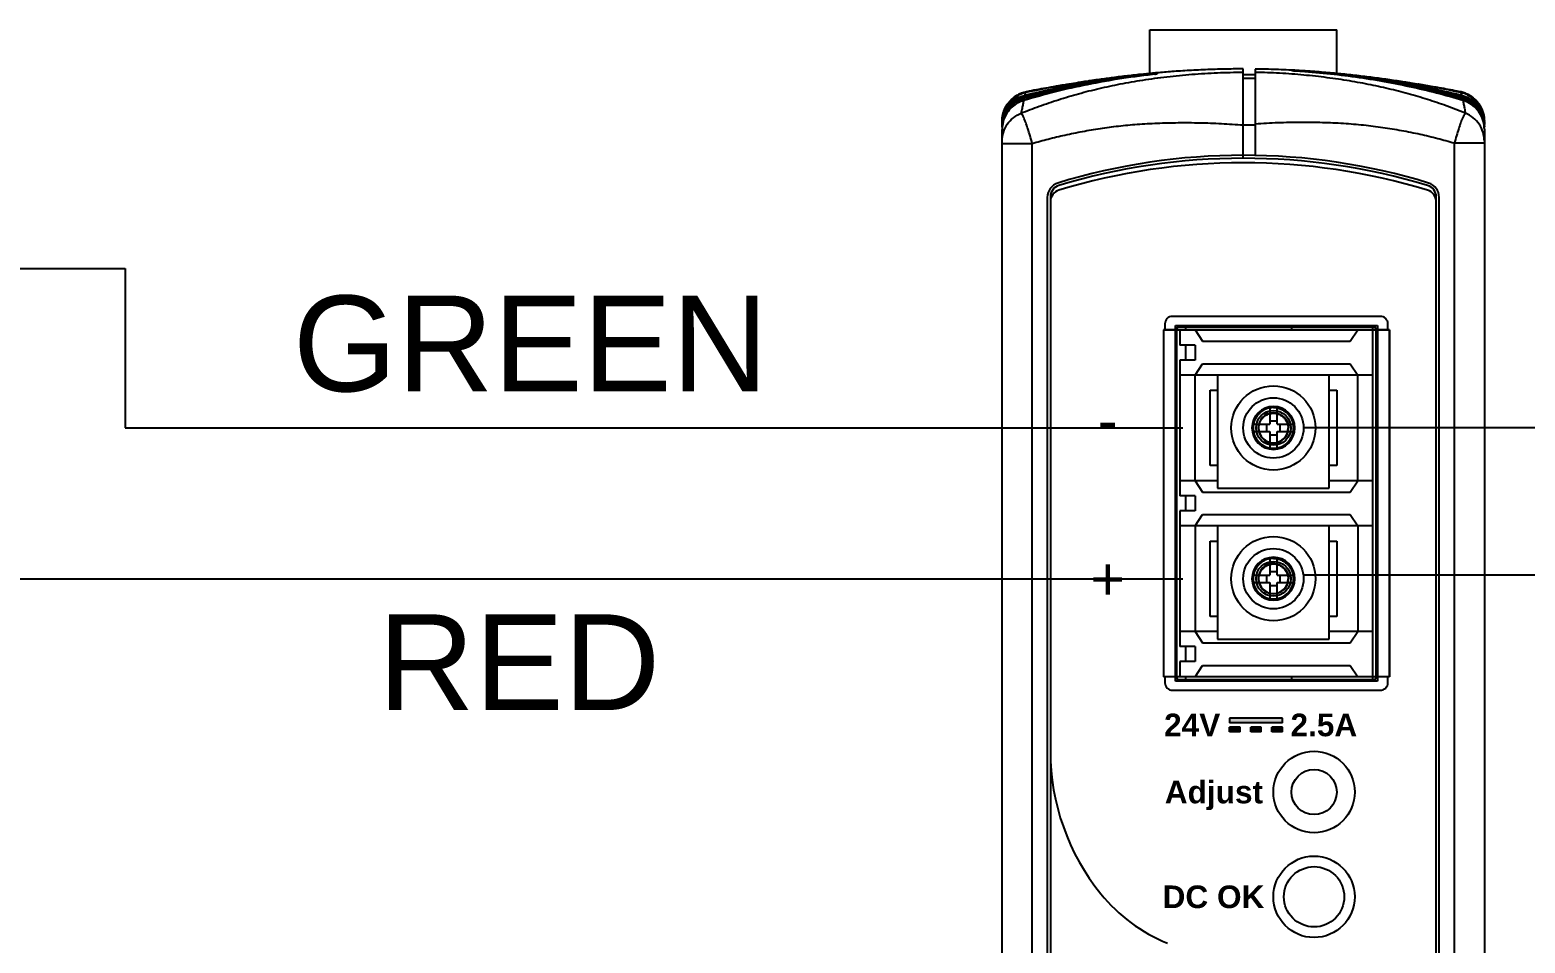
# Model space of a CAD drawing. Header units: inches. Extents: x -228 to 241, y -155 to 115.
# Drawn here: x -119.877 to -117.925, y -42.664 to -41.472 of the extents above; entities that cross this region are included whole.
import ezdxf

# ---------------------------------------------------------------- set-up
doc = ezdxf.new("R2010")
doc.units = ezdxf.units.IN
doc.header["$MEASUREMENT"] = 0
doc.layers.add('DC PANEL WIRE', color=140, linetype='Continuous')
doc.layers.add('TXT', color=4, linetype='Continuous')
doc.styles.add('ARIAL_BOLD', font='arialbd.ttf')
doc.styles.add('ARIAL_REG', font='arial.ttf')
doc.styles.get("Standard").update_dxf_attribs({"font": 'arial.ttf'})

msp = doc.modelspace()

# ---------------------------------------------------------------- hatches: boundary and pattern name
for points in [[(-118.241569, -42.37612), (-118.241569, -42.370215), (-118.310466, -42.370215), (-118.310466, -42.37612)], [(-118.296687, -42.387931), (-118.296687, -42.382026), (-118.310466, -42.382026), (-118.310466, -42.387931)], [(-118.282907, -42.382026), (-118.282907, -42.387931), (-118.269128, -42.387931), (-118.269128, -42.382026)], [(-118.241569, -42.387931), (-118.241569, -42.382026), (-118.255348, -42.382026), (-118.255348, -42.387931)]]:
    msp.add_hatch(color=256).paths.add_polyline_path(points)

# ---------------------------------------------------------------- linework, layer by layer
for p, q in [((-118.414704, -41.528564), (-118.414704, -41.471603)), ((-118.414704, -41.471603), (-118.17061, -41.471603)), ((-118.17061, -41.52857), (-118.17061, -41.471603)), ((-118.292657, -41.639216), (-118.292657, -41.52256)), ((-118.276909, -41.530434), (-118.292657, -41.530434)), ((-118.292657, -41.534743), (-118.276909, -41.534743)), ((-118.276909, -41.522661), (-118.276909, -41.635429)), ((-118.229353, -41.524245), (-118.229359, -41.524202)), ((-118.229347, -41.524325), (-118.229353, -41.524245)), ((-118.607618, -41.591252), (-118.607107, -41.591252)), ((-118.607618, -41.59197), (-118.607618, -41.595079)), ((-118.607618, -41.595079), (-118.607343, -41.595079)), ((-118.607618, -41.597167), (-118.607618, -41.598717)), ((-118.292657, -41.595751), (-118.276909, -41.595751)), ((-117.977696, -41.594969), (-117.977968, -41.594969)), ((-117.977696, -41.591237), (-117.977793, -41.591237)), ((-117.977696, -41.591943), (-117.977696, -41.594969)), ((-117.977696, -41.597031), (-117.977696, -41.598563)), ((-118.607618, -41.598717), (-118.607247, -41.598717)), ((-118.607618, -43.817991), (-118.607618, -41.601594)), ((-117.977696, -41.598563), (-117.978063, -41.598563)), ((-117.977696, -41.601409), (-117.977696, -43.818175)), ((-118.607618, -41.619791), (-118.568248, -41.619791)), ((-118.568247, -43.799917), (-118.568248, -41.619791)), ((-118.017066, -41.619661), (-118.017066, -43.799796)), ((-117.977696, -41.619661), (-118.017066, -41.619661)), ((-118.548562, -41.690307), (-118.548562, -43.729278)), ((-118.544625, -41.689687), (-118.544625, -43.729898)), ((-118.040689, -43.729898), (-118.040688, -41.689687)), ((-118.036751, -43.729278), (-118.036751, -41.690307)), ((-118.544625, -41.695855), (-118.544625, -42.413535)), ((-118.544625, -41.695855), (-118.544625, -42.413535)), ((-118.040688, -42.902879), (-118.040688, -41.695855)), ((-118.113523, -41.845619), (-118.385177, -41.845619)), ((-118.396988, -41.863336), (-118.396988, -42.316092)), ((-118.396988, -41.863336), (-118.101712, -41.863336)), ((-118.396988, -41.863336), (-118.396988, -42.316092)), ((-118.101712, -41.863336), (-118.396988, -41.863336)), ((-118.395019, -41.855462), (-118.395019, -41.863336)), ((-118.38124, -42.321997), (-118.38124, -41.85743)), ((-118.38124, -41.85743), (-118.11746, -41.85743)), ((-118.379271, -41.861367), (-118.379271, -41.863336)), ((-118.379271, -42.31806), (-118.379271, -41.861367)), ((-118.377303, -41.859399), (-118.121397, -41.859399)), ((-118.375334, -41.863336), (-118.375334, -41.883021)), ((-118.123366, -41.863336), (-118.375334, -41.863336)), ((-118.36746, -41.863336), (-118.36746, -41.85743)), ((-118.355649, -41.863336), (-118.345807, -41.8781)), ((-118.229665, -41.85743), (-118.229665, -41.863336)), ((-118.152893, -41.8781), (-118.143051, -41.863336)), ((-118.123366, -42.321997), (-118.123366, -41.85743)), ((-118.123366, -41.863336), (-118.123366, -41.861367)), ((-118.119429, -41.863336), (-118.119429, -41.861367)), ((-118.119429, -41.861367), (-118.119429, -42.31806)), ((-118.11746, -41.85743), (-118.11746, -42.321997)), ((-118.103681, -41.863336), (-118.103681, -41.855462)), ((-118.101712, -41.863336), (-118.101712, -42.316092)), ((-118.101712, -42.316092), (-118.101712, -41.863336)), ((-118.355649, -41.883021), (-118.375334, -41.883021)), ((-118.36746, -41.902706), (-118.36746, -41.883021)), ((-118.355649, -41.883021), (-118.355649, -41.902706)), ((-118.345807, -41.8781), (-118.152893, -41.8781)), ((-118.375334, -41.902706), (-118.375334, -42.079871)), ((-118.355649, -41.902706), (-118.375334, -41.902706)), ((-118.355649, -41.922391), (-118.345807, -41.907627)), ((-118.345807, -41.907627), (-118.152893, -41.907627)), ((-118.152893, -41.907627), (-118.143051, -41.922391)), ((-118.123366, -41.922391), (-118.375334, -41.922391)), ((-118.355649, -42.060186), (-118.355649, -41.922391)), ((-118.326122, -41.922391), (-118.326122, -42.070029)), ((-118.180452, -42.070029), (-118.180452, -41.922391)), ((-118.143051, -42.060186), (-118.143051, -41.922391)), ((-118.335964, -42.040501), (-118.335964, -41.942076)), ((-118.335964, -41.942076), (-118.326122, -41.942076)), ((-118.180452, -41.942076), (-118.17061, -41.942076)), ((-118.17061, -41.942076), (-118.17061, -42.040501)), ((-118.258037, -41.96487), (-118.258037, -41.986538)), ((-118.248537, -41.986538), (-118.248537, -41.96487)), ((-118.279706, -41.986538), (-118.258037, -41.986538)), ((-118.262136, -41.986538), (-118.262136, -41.996038)), ((-118.248537, -41.982439), (-118.258037, -41.982439)), ((-118.248537, -41.986538), (-118.226868, -41.986538)), ((-118.244438, -41.996038), (-118.244438, -41.986538)), ((-118.279706, -41.996038), (-118.258037, -41.996038)), ((-118.258037, -41.996038), (-118.258037, -42.017707)), ((-118.258037, -42.000138), (-118.248537, -42.000138)), ((-118.248537, -42.017707), (-118.248537, -41.996038)), ((-118.248537, -41.996038), (-118.226868, -41.996038)), ((-118.326122, -42.040501), (-118.335964, -42.040501)), ((-118.17061, -42.040501), (-118.180452, -42.040501)), ((-118.326122, -42.060186), (-118.375334, -42.060186)), ((-118.355649, -42.060186), (-118.345807, -42.07495)), ((-118.123366, -42.060186), (-118.180452, -42.060186)), ((-118.152893, -42.07495), (-118.143051, -42.060186)), ((-118.355649, -42.079871), (-118.375334, -42.079871)), ((-118.36746, -42.099556), (-118.36746, -42.079871)), ((-118.355649, -42.079871), (-118.355649, -42.099556)), ((-118.345807, -42.07495), (-118.152893, -42.07495)), ((-118.326122, -42.070029), (-118.180452, -42.070029)), ((-118.375334, -42.099556), (-118.375334, -42.276722)), ((-118.355649, -42.099556), (-118.375334, -42.099556)), ((-118.355649, -42.119241), (-118.345807, -42.104477)), ((-118.345807, -42.104477), (-118.152893, -42.104477)), ((-118.152893, -42.104477), (-118.143051, -42.119241)), ((-118.123366, -42.119241), (-118.375334, -42.119241)), ((-118.355649, -42.119241), (-118.355649, -42.257037)), ((-118.326122, -42.119241), (-118.326122, -42.266879)), ((-118.180452, -42.266879), (-118.180452, -42.119241)), ((-118.143051, -42.119241), (-118.143051, -42.257037)), ((-118.335964, -42.237351), (-118.335964, -42.138926)), ((-118.335964, -42.138926), (-118.326122, -42.138926)), ((-118.180452, -42.138926), (-118.17061, -42.138926)), ((-118.17061, -42.138926), (-118.17061, -42.237351)), ((-118.258037, -42.16172), (-118.258037, -42.183389)), ((-118.248537, -42.183389), (-118.248537, -42.16172)), ((-118.279706, -42.183389), (-118.258037, -42.183389)), ((-118.262136, -42.183389), (-118.262136, -42.192889)), ((-118.248537, -42.17929), (-118.258037, -42.17929)), ((-118.248537, -42.183389), (-118.226868, -42.183389)), ((-118.244438, -42.192889), (-118.244438, -42.183389)), ((-118.279706, -42.192889), (-118.258037, -42.192889)), ((-118.258037, -42.192889), (-118.258037, -42.214558)), ((-118.258037, -42.196988), (-118.248537, -42.196988)), ((-118.248537, -42.214558), (-118.248537, -42.192889)), ((-118.248537, -42.192889), (-118.226868, -42.192889)), ((-118.326122, -42.237351), (-118.335964, -42.237351)), ((-118.17061, -42.237351), (-118.180452, -42.237351)), ((-118.326122, -42.257037), (-118.375334, -42.257037)), ((-118.355649, -42.257037), (-118.345807, -42.2718)), ((-118.123366, -42.257037), (-118.180452, -42.257037)), ((-118.152893, -42.2718), (-118.143051, -42.257037)), ((-118.355649, -42.276722), (-118.375334, -42.276722)), ((-118.36746, -42.296407), (-118.36746, -42.276722)), ((-118.355649, -42.276722), (-118.355649, -42.296407)), ((-118.345807, -42.2718), (-118.152893, -42.2718)), ((-118.326122, -42.266879), (-118.180452, -42.266879)), ((-118.375334, -42.296407), (-118.375334, -42.316092)), ((-118.355649, -42.296407), (-118.375334, -42.296407)), ((-118.101712, -42.316092), (-118.396988, -42.316092)), ((-118.101712, -42.316092), (-118.396988, -42.316092)), ((-118.395019, -42.316092), (-118.395019, -42.323966)), ((-118.379271, -42.316092), (-118.379271, -42.31806)), ((-118.121397, -42.320029), (-118.377303, -42.320029)), ((-118.123366, -42.316092), (-118.375334, -42.316092)), ((-118.36746, -42.321997), (-118.36746, -42.316092)), ((-118.355649, -42.316092), (-118.345807, -42.301328)), ((-118.345807, -42.301328), (-118.152893, -42.301328)), ((-118.229665, -42.316092), (-118.229665, -42.321997)), ((-118.152893, -42.301328), (-118.143051, -42.316092)), ((-118.123366, -42.31806), (-118.123366, -42.316092)), ((-118.119429, -42.31806), (-118.119429, -42.316092)), ((-118.103681, -42.323966), (-118.103681, -42.316092)), ((-118.385177, -42.333808), (-118.113523, -42.333808)), ((-118.11746, -42.321997), (-118.38124, -42.321997)), ((-118.241569, -42.370215), (-118.310466, -42.370215)), ((-118.310466, -42.370215), (-118.310466, -42.37612)), ((-118.241569, -42.37612), (-118.310466, -42.37612)), ((-118.241569, -42.37612), (-118.241569, -42.370215)), ((-118.296687, -42.382026), (-118.310466, -42.382026)), ((-118.310466, -42.387931), (-118.310466, -42.382026)), ((-118.310466, -42.382026), (-118.310466, -42.387931)), ((-118.296687, -42.387931), (-118.310466, -42.387931)), ((-118.296687, -42.387931), (-118.296687, -42.382026)), ((-118.282907, -42.387931), (-118.282907, -42.382026)), ((-118.269128, -42.382026), (-118.282907, -42.382026)), ((-118.269128, -42.387931), (-118.282907, -42.387931)), ((-118.269128, -42.387931), (-118.269128, -42.382026)), ((-118.255348, -42.387931), (-118.255348, -42.382026)), ((-118.241569, -42.382026), (-118.255348, -42.382026)), ((-118.241569, -42.387931), (-118.255348, -42.387931)), ((-118.241569, -42.387931), (-118.241569, -42.382026)), ((-118.544625, -42.413535), (-118.544625, -43.72373))]:
    msp.add_line(p, q)
for centre, radius in [((-118.253287, -41.991288), 0.055), ((-118.253287, -41.991288), 0.03937), ((-118.253287, -41.991288), 0.022676), ((-118.253287, -42.188139), 0.055), ((-118.253287, -42.188139), 0.03937), ((-118.253287, -42.188139), 0.022676), ((-118.200137, -42.466682), 0.05315), ((-118.200137, -42.466682), 0.029528), ((-118.200137, -42.603493), 0.05315), ((-118.200137, -42.603493), 0.03937)]:
    msp.add_circle(centre, radius)
for centre, radius, start, end in [((-118.292657, -42.462051), 0.826772, 72.981347, 107.018647), ((-118.292657, -42.47583), 0.830709, 73.150713, 106.849277), ((-118.292657, -42.47583), 0.836614, 73.275509, 106.724481), ((-118.528877, -41.690307), 0.019685, 107.018647, 180.000002), ((-118.528877, -41.689687), 0.015748, 106.724481, 180), ((-118.056436, -41.689687), 0.015748, 359.999996, 73.275509), ((-118.056436, -41.690307), 0.019685, 359.999998, 72.981347), ((-118.528877, -41.695855), 0.015748, 106.849277, 180), ((-118.056436, -41.695855), 0.015748, 359.999996, 73.150713), ((-118.385177, -41.855462), 0.009843, 89.999998, 179.999998), ((-118.113523, -41.855462), 0.009843, 359.999998, 89.999998), ((-118.377303, -41.861367), 0.001969, 90, 180), ((-118.121397, -41.861367), 0.001969, 0, 90), ((-118.253287, -41.991288), 0.028, 0, 180), ((-118.253287, -41.991288), 0.019773, 90, 0), ((-118.253287, -41.991288), 0.028, 180, 0), ((-118.253287, -41.991288), 0.026574, 180, 0), ((-118.253287, -41.991288), 0.01934, 180, 360), ((-118.253287, -42.188139), 0.028, 0, 180), ((-118.253287, -42.188139), 0.019773, 90, 0), ((-118.253287, -42.188139), 0.028, 180, 0), ((-118.253287, -42.188139), 0.026574, 180, 0), ((-118.253287, -42.188139), 0.01934, 180, 360), ((-118.377303, -42.31806), 0.001969, 180, 270), ((-118.121397, -42.31806), 0.001969, 270, 0), ((-118.385177, -42.323966), 0.009843, 179.999998, 269.999998), ((-118.113523, -42.323966), 0.009843, 269.999998, 359.999998), ((-118.24935, -42.413535), 0.295276, 180, 219.044976), ((-118.310504, -42.463135), 0.216535, 219.044976, 248)]:
    msp.add_arc(centre, radius, start, end)
for points, start_tangent, end_tangent in [([(-118.582897, -41.580413), (-118.559224, -41.571244), (-118.534063, -41.562685), (-118.507686, -41.554889), (-118.480774, -41.548065), (-118.453292, -41.542184), (-118.423847, -41.537022), (-118.392418, -41.532733), (-118.359636, -41.529536), (-118.326413, -41.527575), (-118.292657, -41.526871)], (0.92459521, 0.38095104), (0.99999847, 0.00174992)), ([(-118.405485, -41.529262), (-118.496348, -41.543118), (-118.579481, -41.563792)], (-0.99436225, -0.10603643), (-0.95789844, -0.28710727)), ([(-118.578799, -41.560801), (-118.494988, -41.54143), (-118.405458, -41.528592)], (0.96368756, 0.26703239), (0.99491752, 0.1006932)), ([(-118.405432, -41.528085), (-118.494917, -41.540448), (-118.578381, -41.559077)], (-0.99529261, -0.09691552), (-0.9659686, -0.25865934)), ([(-118.577808, -41.556901), (-118.493767, -41.539344), (-118.482642, -41.537512)], (0.97026119, 0.24206036), (0.98749935, 0.15762308)), ([(-118.520093, -41.542321), (-118.494995, -41.538459)], (0.98691551, 0.16123824), (0.98972393, 0.14299139)), ([(-118.495001, -41.538417), (-118.504702, -41.53992)], (-0.98878502, -0.14934584), (-0.98761683, -0.15688528)), ([(-118.482747, -41.536626), (-118.492861, -41.538095), (-118.495001, -41.538417)], (-0.99016825, -0.13988154), (-0.98878502, -0.14934584)), ([(-118.4113, -41.528208), (-118.42698, -41.529757), (-118.446427, -41.531917), (-118.465391, -41.534269), (-118.482747, -41.536626)], (-0.99568728, -0.09277304), (-0.99017262, -0.13985058)), ([(-118.482642, -41.537512), (-118.438432, -41.531318)], (0.98749935, 0.15762308), (0.99277118, 0.12002246)), ([(-118.438432, -41.531318), (-118.417152, -41.528938)], (0.99277118, 0.12002246), (0.99475405, 0.10229555)), ([(-118.417152, -41.528938), (-118.411524, -41.528373)], (0.99475405, 0.10229555), (0.99522125, 0.09764563)), ([(-118.411524, -41.528373), (-118.405409, -41.527788)], (0.99522125, 0.09764563), (0.9957023, 0.09261174)), ([(-118.406846, -41.5278), (-118.4113, -41.528208)], (-0.99597977, -0.08957842), (-0.99568728, -0.09277304)), ([(-118.408168, -41.529602), (-118.407856, -41.529402), (-118.405458, -41.52859)], (0.82486395, 0.56533129), (0.9937699, 0.11145125)), ([(-118.407043, -41.528188), (-118.405409, -41.527788)], (0.92832324, 0.37177408), (0.99533939, 0.09643386)), ([(-118.405614, -41.52769), (-118.406846, -41.5278)], (-0.99605936, -0.08868911), (-0.99597977, -0.08957842)), ([(-118.292657, -41.52256), (-118.313722, -41.522742), (-118.338881, -41.523435), (-118.363101, -41.524581), (-118.385732, -41.526066), (-118.405614, -41.52769)], (-1, -0.00000216), (-0.99605936, -0.08868911)), ([(-118.405458, -41.528592), (-118.405471, -41.528905), (-118.405485, -41.529262)], (-0.04407997, -0.99902801), (-0.03578892, -0.99935937)), ([(-118.405409, -41.527788), (-118.405432, -41.528085)], (-0.10788428, -0.99416346), (-0.06148855, -0.99810779)), ([(-118.229359, -41.524195), (-118.2333, -41.523999), (-118.259557, -41.523009), (-118.276909, -41.522662)], (-0.99868844, 0.05119965), (-0.99991615, 0.01294985)), ([(-118.002414, -41.580425), (-118.024825, -41.571721), (-118.048904, -41.563452), (-118.074002, -41.55591), (-118.099648, -41.54924), (-118.12607, -41.543382), (-118.153773, -41.538274), (-118.183029, -41.533957), (-118.213716, -41.530561), (-118.245101, -41.528239), (-118.276909, -41.52704)], (-0.92468743, 0.38072714), (-0.99980715, 0.0196382)), ([(-118.228374, -41.524245), (-118.229359, -41.524195)], (-0.99864858, 0.05197129), (-0.99868844, 0.05119965)), ([(-118.229359, -41.524202), (-118.228375, -41.524254)], (0.99865923, -0.05176614), (0.99861732, -0.05256845)), ([(-118.228739, -41.524358), (-118.229347, -41.524325)], (-0.99851525, 0.05447295), (-0.9985434, 0.05395445)), ([(-118.229332, -41.524668), (-118.226964, -41.524804)], (0.99842382, -0.05612377), (0.99830361, -0.05822286)), ([(-118.229318, -41.52512), (-118.229325, -41.524876), (-118.229332, -41.524668)], (-0.02649771, 0.99964887), (-0.03487922, 0.99939153)), ([(-118.227044, -41.525289), (-118.229332, -41.524668)], (-0.89424491, 0.44757797), (-0.9979692, 0.06369831)), ([(-118.226292, -41.525303), (-118.229318, -41.52512)], (-0.99808466, 0.0618629), (-0.9982549, 0.05905221)), ([(-118.190789, -41.52705), (-118.228739, -41.524358)], (-0.99619993, 0.0870959), (-0.99851525, 0.05447295)), ([(-118.228375, -41.524254), (-118.223274, -41.524533)], (0.99861732, -0.05256845), (0.99838954, -0.0567303)), ([(-118.223435, -41.524512), (-118.228374, -41.524245)], (-0.99844043, 0.05582745), (-0.99864858, 0.05197129)), ([(-118.226964, -41.524804), (-118.22323, -41.525028)], (0.99830361, -0.05822286), (0.99810475, -0.06153792)), ([(-118.005876, -41.563596), (-118.07531, -41.545844), (-118.150325, -41.532767), (-118.226292, -41.525303)], (-0.95823693, 0.28597551), (-0.99808466, 0.0618629)), ([(-118.101298, -41.536806), (-118.121108, -41.534115), (-118.14147, -41.531615), (-118.162581, -41.52932), (-118.18467, -41.527256), (-118.208144, -41.525458), (-118.223435, -41.524512)], (-0.9900646, 0.14061328), (-0.99844043, 0.05582745)), ([(-118.223274, -41.524533), (-118.161471, -41.529624)], (0.99838954, -0.0567303), (0.99419874, -0.10755865)), ([(-118.22323, -41.525028), (-118.151828, -41.531738), (-118.077092, -41.543901), (-118.006554, -41.560635)], (0.99810475, -0.06153792), (0.96396125, -0.26604268)), ([(-118.006965, -41.558933), (-118.077101, -41.542858), (-118.151621, -41.531154), (-118.190789, -41.52705)], (-0.96622145, 0.25771324), (-0.99619993, 0.0870959)), ([(-118.161471, -41.529624), (-118.152917, -41.530581), (-118.138696, -41.532308)], (0.99419874, -0.10755865), (0.9919619, -0.12653693)), ([(-118.138696, -41.532308), (-118.101419, -41.537668)], (0.9919619, -0.12653693), (0.98740674, -0.15820218)), ([(-118.101419, -41.537668), (-118.078629, -41.541553), (-118.00754, -41.556784)], (0.98740674, -0.15820218), (0.97046892, -0.24122618)), ([(-118.081719, -41.539739), (-118.101298, -41.536805)], (-0.98779291, 0.15577281), (-0.99006261, 0.14062727)), ([(-118.607618, -41.590898), (-118.606575, -41.581898), (-118.603506, -41.573381), (-118.598573, -41.565791), (-118.592038, -41.559528), (-118.584246, -41.554924)], (0.00005283, 1), (0.91375413, 0.40626763)), ([(-118.607618, -41.591252), (-118.6066, -41.582357), (-118.603601, -41.573929), (-118.598779, -41.566397), (-118.592381, -41.560149), (-118.584737, -41.555506)], (0.00004803, 1), (0.9081907, 0.41855663)), ([(-118.58507, -41.556363), (-118.592616, -41.56104), (-118.598924, -41.567287), (-118.603671, -41.574785), (-118.606618, -41.583153), (-118.607618, -41.59197)], (-0.90402399, -0.42748173), (-0.00004216, -1)), ([(-118.607618, -41.595079), (-118.60624, -41.584755), (-118.60221, -41.575164), (-118.595809, -41.566967), (-118.587486, -41.560737), (-118.577808, -41.556901)], (0.00004261, 1), (0.97026095, 0.24206132)), ([(-118.590426, -41.558467), (-118.592016, -41.559611)], (-0.82620046, -0.56337626), (-0.79711414, -0.60382866)), ([(-118.584203, -41.555003), (-118.584539, -41.555154), (-118.590426, -41.558467)], (-0.91422798, -0.4052002), (-0.82620046, -0.56337626)), ([(-118.582413, -41.555224), (-118.58507, -41.556363)], (-0.93294499, -0.36001896), (-0.90402399, -0.42748173)), ([(-118.584737, -41.555506), (-118.576235, -41.552707)], (0.9081907, 0.41855663), (0.97924744, 0.20266831)), ([(-118.584246, -41.554924), (-118.5756, -41.552219)], (0.91375413, 0.40626763), (0.98239495, 0.18681586)), ([(-118.582288, -41.554214), (-118.584203, -41.555003)], (-0.93427623, -0.35655003), (-0.91422798, -0.4052002)), ([(-118.576657, -41.553493), (-118.582413, -41.555224)], (-0.97682923, -0.21402024), (-0.93294499, -0.36001896)), ([(-118.575969, -41.552389), (-118.582288, -41.554214)], (-0.98054926, -0.19627315), (-0.93427623, -0.35655003)), ([(-118.577809, -41.556898), (-118.577701, -41.557732), (-118.577397, -41.558861)], (-0.60528486, -0.79600894), (0.16747637, -0.98587609)), ([(-118.577808, -41.556901), (-118.577404, -41.555533), (-118.577021, -41.554396), (-118.576657, -41.553493)], (0.26935027, 0.96304228), (0.41083605, 0.91170924)), ([(-118.529393, -41.54409), (-118.576657, -41.553493)], (-0.98434489, -0.17625303), (-0.97681645, -0.21407853)), ([(-118.576236, -41.552706), (-118.576209, -41.553417)], (-0.90992493, -0.41477298), (0.37368265, -0.92755662)), ([(-118.576235, -41.552707), (-118.56055, -41.549559)], (0.97925557, 0.20262904), (0.9815937, 0.19098118)), ([(-118.576235, -41.552707), (-118.576146, -41.552583), (-118.575969, -41.552389)], (0.56143475, 0.82752101), (0.73953882, 0.67311391)), ([(-118.57213, -41.551626), (-118.575969, -41.552389)], (-0.98111299, -0.1934355), (-0.9805508, -0.19626544)), ([(-118.575619, -41.552222), (-118.575693, -41.55262)], (-0.97380434, -0.22738758), (0.28647929, -0.95808644)), ([(-118.575602, -41.552219), (-118.575619, -41.552222)], (-0.98805367, -0.15411014), (-0.97380434, -0.22738758)), ([(-118.5756, -41.552219), (-118.572141, -41.551565)], (0.98239741, 0.1868029), (0.98284204, 0.18444925)), ([(-118.547529, -41.54701), (-118.57213, -41.551626)], (-0.98449257, -0.17542625), (-0.98111299, -0.1934355)), ([(-118.56055, -41.549559), (-118.533553, -41.54459)], (0.9815937, 0.19098118), (0.98525588, 0.17108728)), ([(-118.520093, -41.54232), (-118.520542, -41.542394), (-118.538713, -41.545458), (-118.547529, -41.547009)], (-0.98691766, -0.1612251), (-0.98448849, -0.1754492)), ([(-118.533551, -41.544593), (-118.547529, -41.54701)], (-0.98624531, -0.16528822), (-0.98449257, -0.17542625)), ([(-118.533553, -41.54459), (-118.520093, -41.542321)], (0.98525588, 0.17108728), (0.98691551, 0.16123824)), ([(-118.504702, -41.53992), (-118.529393, -41.54409)], (-0.98761683, -0.15688528), (-0.98434489, -0.17625303)), ([(-118.073278, -41.541099), (-118.079681, -41.540062), (-118.081719, -41.539739)], (-0.98673142, 0.16236104), (-0.98779291, 0.15577281)), ([(-118.081718, -41.539732), (-118.080876, -41.53986), (-118.064011, -41.542519)], (0.98883646, -0.14900491), (0.98680774, -0.16189652)), ([(-118.052748, -41.54465), (-118.073278, -41.541099)], (-0.98393991, 0.17850002), (-0.98673142, 0.16236104)), ([(-118.03667, -41.547208), (-118.044701, -41.545789), (-118.063326, -41.542631), (-118.064011, -41.542518)], (-0.98439003, 0.17600075), (-0.98681058, 0.16187924)), ([(-118.064011, -41.542519), (-118.052907, -41.544388)], (0.98680774, -0.16189652), (0.98544157, -0.17001443)), ([(-118.052907, -41.544388), (-118.026697, -41.549174)], (0.98544157, -0.17001442), (0.98192225, -0.18928467)), ([(-118.008662, -41.553465), (-118.052748, -41.54465)], (-0.97689198, 0.21373362), (-0.98393991, 0.17850002)), ([(-118.013309, -41.551594), (-118.03667, -41.547209)], (-0.98118732, 0.19305815), (-0.98439181, 0.17599079)), ([(-118.026697, -41.549174), (-118.009092, -41.552689)], (0.98192225, -0.18928467), (0.97931932, -0.20232073)), ([(-118.026688, -41.549101), (-118.0133, -41.551545)], (0.98456054, -0.1750444), (0.98290595, -0.18410837)), ([(-118.009357, -41.552378), (-118.013309, -41.551594)], (-0.98061124, 0.19596323), (-0.98118732, 0.19305815)), ([(-118.0133, -41.551545), (-118.009724, -41.552219)], (0.98290595, -0.18410837), (0.9824484, -0.18653457)), ([(-118.009724, -41.552219), (-118.004202, -41.553691)], (0.9824799, -0.18636858), (0.94507275, -0.32686005)), ([(-118.009723, -41.552221), (-118.009627, -41.552602)], (0.98880289, -0.14922747), (-0.27512448, -0.96140861)), ([(-118.004173, -41.553789), (-118.009357, -41.552378)], (-0.94478165, 0.32770053), (-0.98065016, 0.19576839)), ([(-118.009357, -41.552378), (-118.00918, -41.552568), (-118.009092, -41.552689)], (0.74940238, -0.66211485), (0.56784344, -0.82313658)), ([(-118.00909, -41.55269), (-118.009112, -41.553387)], (0.91204402, -0.41009232), (-0.3734652, -0.92764419)), ([(-118.009092, -41.552689), (-118.004216, -41.554029)], (0.97935032, -0.2021706), (0.94524457, -0.32636283)), ([(-118.002806, -41.555234), (-118.008662, -41.553465)], (-0.93195457, 0.36257507), (-0.97692801, 0.21356886)), ([(-118.008662, -41.553465), (-118.008312, -41.554343), (-118.007936, -41.555451), (-118.00754, -41.556784)], (0.41414893, -0.91020913), (0.27136852, -0.96247552)), ([(-118.007539, -41.556784), (-118.007646, -41.557617), (-118.007944, -41.558712)], (0.61176225, -0.79104168), (-0.16995095, -0.98545252)), ([(-118.00754, -41.556784), (-117.997838, -41.560622), (-117.989506, -41.566857), (-117.983102, -41.575057), (-117.979073, -41.584649), (-117.977696, -41.594969)], (0.97049043, -0.24113965), (0.00005571, -1)), ([(-118.004216, -41.554029), (-118.002674, -41.554597)], (0.94524457, -0.32636283), (0.93089118, -0.36529661)), ([(-118.004202, -41.553691), (-117.999414, -41.555708)], (0.94507275, -0.32686005), (0.89392469, -0.44821718)), ([(-118.00093, -41.555076), (-118.004173, -41.553789)], (-0.91223289, 0.409672), (-0.94478165, 0.32770053)), ([(-117.998662, -41.557128), (-118.002806, -41.555234)], (-0.88392784, 0.46762332), (-0.93195457, 0.36257507)), ([(-118.002674, -41.554597), (-117.998965, -41.556279)], (0.93089118, -0.36529661), (0.88819877, -0.45945941)), ([(-117.999507, -41.55575), (-118.00093, -41.555076)], (-0.89509162, 0.44588227), (-0.91223289, 0.409672)), ([(-117.99916, -41.555925), (-117.999507, -41.55575)], (-0.89062335, 0.45474173), (-0.89509162, 0.44588227)), ([(-117.999414, -41.555708), (-117.990475, -41.561867), (-117.98356, -41.570228), (-117.979191, -41.580155), (-117.977696, -41.5909)], (0.89392469, -0.44821718), (0.00005595, -1)), ([(-117.991477, -41.561068), (-117.99916, -41.555925)], (-0.75992053, 0.65001599), (-0.89062335, 0.45474173)), ([(-117.998965, -41.556279), (-117.9902, -41.56246), (-117.983429, -41.57078), (-117.979157, -41.580613), (-117.977696, -41.591237)], (0.88819877, -0.45945941), (0.00005629, -1)), ([(-117.977696, -41.591943), (-117.979136, -41.581391), (-117.983347, -41.571616), (-117.990018, -41.563328), (-117.998662, -41.557128)], (-0.00005686, 1), (-0.88392784, 0.46762332)), ([(-118.578381, -41.559077), (-118.587896, -41.563016), (-118.596065, -41.569283), (-118.602335, -41.577454), (-118.606275, -41.586966), (-118.607618, -41.597167)], (-0.96600832, -0.25851097), (-0.00014355, -0.99999999)), ([(-118.607618, -41.598717), (-118.606294, -41.58859), (-118.602416, -41.579154), (-118.596243, -41.571034), (-118.588192, -41.564777), (-118.578799, -41.5608)], (0.00014391, 0.99999999), (0.96365571, 0.2671473)), ([(-118.579481, -41.563792), (-118.588677, -41.567887), (-118.59654, -41.57418), (-118.60256, -41.582267), (-118.606332, -41.591607), (-118.607618, -41.601594)], (-0.95797648, -0.28684677), (-0.00009145, -1)), ([(-118.603507, -41.573483), (-118.603568, -41.573606), (-118.606326, -41.580994)], (-0.44492114, -0.89556975), (-0.25405979, -0.96718851)), ([(-118.602761, -41.572055), (-118.603507, -41.573483)], (-0.48122373, -0.87659781), (-0.44492114, -0.89556975)), ([(-118.598567, -41.565883), (-118.598703, -41.566048), (-118.602761, -41.572055)], (-0.63788313, -0.77013318), (-0.48122373, -0.87659781)), ([(-118.597364, -41.564497), (-118.598567, -41.565883)], (-0.6731298, -0.73952436), (-0.63788313, -0.77013318)), ([(-118.592016, -41.559611), (-118.592248, -41.559787), (-118.597364, -41.564497)], (-0.79711414, -0.60382866), (-0.6731298, -0.73952436)), ([(-118.579481, -41.563792), (-118.580484, -41.568495), (-118.581615, -41.574018), (-118.582897, -41.580413)], (-0.21551461, -0.97650062), (-0.19581964, -0.98063993)), ([(-118.578799, -41.560797), (-118.578663, -41.561646), (-118.578209, -41.563477)], (-0.43888304, -0.8985442), (0.18677026, -0.98240362)), ([(-118.578381, -41.559077), (-118.578516, -41.559624), (-118.578655, -41.560198), (-118.578799, -41.5608)], (-0.24245463, -0.97016275), (-0.22953382, -0.97330069)), ([(-118.006555, -41.560635), (-118.006689, -41.561483), (-118.007134, -41.563275)], (0.44513168, -0.89546512), (-0.18374085, -0.98297472)), ([(-117.977696, -41.597031), (-117.979044, -41.586811), (-117.982994, -41.577292), (-117.989271, -41.569125), (-117.997446, -41.562864), (-118.006965, -41.558933)], (-0.00005694, 1), (-0.96630076, 0.25741571)), ([(-118.006965, -41.558933), (-118.006834, -41.559478), (-118.006695, -41.560046), (-118.006554, -41.560635)], (0.24381793, -0.96982102), (0.2305683, -0.97305614)), ([(-118.006554, -41.560635), (-117.997139, -41.564613), (-117.989079, -41.570872), (-117.982902, -41.578994), (-117.979021, -41.588433), (-117.977696, -41.598563)], (0.96396434, -0.26603149), (0.00005557, -1)), ([(-117.977696, -41.601409), (-117.978987, -41.591403), (-117.982771, -41.582053), (-117.988798, -41.57397), (-117.996672, -41.567682), (-118.005876, -41.563595)], (-0.00005696, 1), (-0.95835051, 0.28559463)), ([(-118.005876, -41.563596), (-118.004861, -41.568343), (-118.003716, -41.573936), (-118.002414, -41.580425)], (0.21622148, -0.97634434), (0.19582228, -0.9806394)), ([(-117.990538, -41.561898), (-117.991477, -41.561068)], (-0.73877036, 0.67395724), (-0.75992053, 0.65001599)), ([(-117.984061, -41.569527), (-117.990326, -41.562093), (-117.990538, -41.561898)], (-0.5453216, 0.83822691), (-0.73877036, 0.67395724)), ([(-117.98359, -41.570268), (-117.984061, -41.569527)], (-0.5264339, 0.85021606), (-0.5453216, 0.83822691)), ([(-117.979197, -41.580225), (-117.983493, -41.570426), (-117.98359, -41.570268)], (-0.27318575, 0.9619613), (-0.5264339, 0.85021606)), ([(-118.607618, -41.616832), (-118.60589, -41.605335), (-118.600857, -41.594847), (-118.592962, -41.586289), (-118.582897, -41.580413)], (-0.00000081, 1), (0.92862397, 0.37102226)), ([(-118.606577, -41.582008), (-118.607618, -41.590998)], (-0.22821724, -0.97361023), (-0.00004733, -1)), ([(-118.606326, -41.580994), (-118.606577, -41.582008)], (-0.25405979, -0.96718851), (-0.22821725, -0.97361023)), ([(-118.568248, -41.619791), (-118.571113, -41.609783), (-118.574042, -41.600464), (-118.576847, -41.592418), (-118.579354, -41.586155), (-118.581412, -41.582068), (-118.582898, -41.580413)], (-0.2630071, 0.9647939), (-0.94506448, 0.32688398)), ([(-118.568248, -41.619791), (-118.547435, -41.614069), (-118.525502, -41.608838), (-118.502642, -41.604177), (-118.479327, -41.600246), (-118.455733, -41.597129), (-118.431193, -41.594827), (-118.405084, -41.593352), (-118.377658, -41.592696), (-118.349495, -41.592848), (-118.321201, -41.593845), (-118.292657, -41.595751)], (0.95934733, 0.28222809), (0.99654574, -0.08304571)), ([(-118.017066, -41.619661), (-118.03869, -41.613647), (-118.061791, -41.608128), (-118.085835, -41.603284), (-118.110328, -41.599266), (-118.135429, -41.596133), (-118.161647, -41.593939), (-118.189237, -41.592716), (-118.218051, -41.592408), (-118.247381, -41.592997), (-118.276909, -41.594527)], (-0.95815315, 0.28625609), (-0.99766151, -0.06834853)), ([(-118.002414, -41.580424), (-118.003867, -41.582085), (-118.005905, -41.586163), (-118.008406, -41.592405), (-118.011218, -41.600418), (-118.014167, -41.609696), (-118.017066, -41.619661)], (-0.93824748, -0.34596483), (-0.2675383, -0.96354723)), ([(-117.977696, -41.616843), (-117.979424, -41.605347), (-117.984456, -41.59486), (-117.992351, -41.586303), (-118.002415, -41.580426)], (-0.00000361, 1), (-0.92861832, 0.37103641)), ([(-117.977696, -41.59099), (-117.979197, -41.580225)], (-0.0000568, 1), (-0.27318575, 0.9619613)), ([(-118.253287, -41.964715), (-118.257745, -41.965118), (-118.262169, -41.966337), (-118.266412, -41.968362), (-118.270266, -41.971104), (-118.273613, -41.974477), (-118.276313, -41.978334), (-118.278291, -41.98255), (-118.279473, -41.986916), (-118.27986, -41.991288)], (-0.99999824, -0.00187431), (-0.00175024, -0.99999847)), ([(-118.253287, -41.964811), (-118.254871, -41.964817), (-118.256454, -41.964837), (-118.258037, -41.96487)], (-1, 0), (-0.99969531, -0.02468367)), ([(-118.226713, -41.991288), (-118.227117, -41.98683), (-118.228336, -41.982406), (-118.23036, -41.978163), (-118.233102, -41.974309), (-118.236475, -41.970963), (-118.240333, -41.968262), (-118.244548, -41.966284), (-118.248915, -41.965103), (-118.253287, -41.964715)], (-0.00187431, 0.99999824), (-0.99999847, 0.00175024)), ([(-118.253287, -41.964715), (-118.248911, -41.965116), (-118.24451, -41.966345), (-118.240258, -41.968395), (-118.236374, -41.971177), (-118.232994, -41.97459), (-118.230265, -41.978479), (-118.228274, -41.982696), (-118.227095, -41.987023), (-118.226713, -41.991288)], (0.99999679, -0.00253301), (0.00229278, -0.99999737)), ([(-118.248537, -41.96487), (-118.25012, -41.964837), (-118.251703, -41.964817), (-118.253287, -41.964811)], (-0.99969531, 0.02468367), (-1, 0)), ([(-118.279706, -41.986538), (-118.279738, -41.988121), (-118.279758, -41.989705), (-118.279765, -41.991288)], (-0.02468559, -0.99969526), (0, -1)), ([(-118.272627, -41.991288), (-118.272334, -41.988103), (-118.27144, -41.984901), (-118.269948, -41.981806), (-118.267924, -41.978979), (-118.26544, -41.97652), (-118.26261, -41.974533), (-118.25954, -41.973085), (-118.256392, -41.972226), (-118.253287, -41.971949)], (0.00253301, 0.99999679), (0.99999737, 0.00229278)), ([(-118.253287, -41.971949), (-118.256472, -41.972241), (-118.259674, -41.973135), (-118.262769, -41.974627), (-118.265596, -41.976651), (-118.268056, -41.979136), (-118.270042, -41.981966), (-118.271491, -41.985035), (-118.272349, -41.988184), (-118.272627, -41.991288)], (-0.99999679, -0.00253301), (-0.00229278, -0.99999737)), ([(-118.253287, -41.971516), (-118.251443, -41.971602), (-118.249637, -41.971856), (-118.247883, -41.972268), (-118.246195, -41.972831), (-118.244575, -41.973538), (-118.243006, -41.974399), (-118.241492, -41.975419), (-118.240098, -41.976557), (-118.238849, -41.977779), (-118.237718, -41.979099), (-118.236685, -41.980549), (-118.235739, -41.982176), (-118.234918, -41.983972), (-118.234281, -41.985836), (-118.233843, -41.987697), (-118.233593, -41.989524), (-118.233519, -41.991288)], (1, 0), (0, -1)), ([(-118.253287, -41.971949), (-118.250102, -41.972241), (-118.2469, -41.973135), (-118.243805, -41.974627), (-118.240978, -41.976651), (-118.238518, -41.979136), (-118.236532, -41.981966), (-118.235083, -41.985035), (-118.234225, -41.988184), (-118.233947, -41.991288)], (0.99999679, -0.00253301), (0.00229278, -0.99999737)), ([(-118.226809, -41.991288), (-118.226816, -41.989705), (-118.226835, -41.988121), (-118.226868, -41.986538)], (0, 1), (-0.02468559, 0.99969526)), ([(-118.279765, -41.991288), (-118.279758, -41.992872), (-118.279738, -41.994456), (-118.279706, -41.996038)], (0, -1), (0.02468559, -0.99969526)), ([(-118.226868, -41.996038), (-118.226835, -41.994456), (-118.226816, -41.992872), (-118.226809, -41.991288)], (0.02468559, 0.99969526), (0, 1)), ([(-118.258037, -42.017707), (-118.254871, -42.01776), (-118.251703, -42.01776), (-118.248537, -42.017707)], (0.99969531, -0.02468367), (0.99969531, 0.02468367)), ([(-118.253287, -42.161565), (-118.257745, -42.161969), (-118.262169, -42.163188), (-118.266412, -42.165212), (-118.270266, -42.167954), (-118.273613, -42.171327), (-118.276313, -42.175185), (-118.278291, -42.1794), (-118.279473, -42.183766), (-118.27986, -42.188139)], (-0.99999824, -0.00187431), (-0.00175024, -0.99999847)), ([(-118.253287, -42.161661), (-118.254871, -42.161668), (-118.256454, -42.161687), (-118.258037, -42.16172)], (-1, 0), (-0.99969531, -0.02468367)), ([(-118.226713, -42.188139), (-118.227117, -42.18368), (-118.228336, -42.179257), (-118.23036, -42.175013), (-118.233102, -42.171159), (-118.236475, -42.167813), (-118.240333, -42.165112), (-118.244548, -42.163135), (-118.248915, -42.161953), (-118.253287, -42.161565)], (-0.00187431, 0.99999824), (-0.99999847, 0.00175024)), ([(-118.253287, -42.161565), (-118.248911, -42.161967), (-118.24451, -42.163195), (-118.240258, -42.165245), (-118.236374, -42.168027), (-118.232994, -42.17144), (-118.230265, -42.175329), (-118.228274, -42.179547), (-118.227095, -42.183873), (-118.226713, -42.188139)], (0.99999679, -0.00253301), (0.00229278, -0.99999737)), ([(-118.248537, -42.16172), (-118.25012, -42.161687), (-118.251703, -42.161668), (-118.253287, -42.161661)], (-0.99969531, 0.02468367), (-1, 0)), ([(-118.279706, -42.183389), (-118.279738, -42.184971), (-118.279758, -42.186555), (-118.279765, -42.188139)], (-0.02468559, -0.99969526), (0, -1)), ([(-118.272627, -42.188139), (-118.272334, -42.184954), (-118.27144, -42.181752), (-118.269948, -42.178657), (-118.267924, -42.17583), (-118.26544, -42.17337), (-118.26261, -42.171384), (-118.25954, -42.169935), (-118.256392, -42.169077), (-118.253287, -42.168799)], (0.00253301, 0.99999679), (0.99999737, 0.00229278)), ([(-118.253287, -42.168799), (-118.256472, -42.169091), (-118.259674, -42.169985), (-118.262769, -42.171477), (-118.265596, -42.173502), (-118.268056, -42.175986), (-118.270042, -42.178816), (-118.271491, -42.181886), (-118.272349, -42.185034), (-118.272627, -42.188139)], (-0.99999679, -0.00253301), (-0.00229278, -0.99999737)), ([(-118.253287, -42.168366), (-118.251443, -42.168452), (-118.249637, -42.168706), (-118.247883, -42.169119), (-118.246195, -42.169682), (-118.244575, -42.170389), (-118.243006, -42.171249), (-118.241492, -42.172269), (-118.240098, -42.173407), (-118.238849, -42.17463), (-118.237718, -42.175949), (-118.236685, -42.177399), (-118.235739, -42.179027), (-118.234918, -42.180822), (-118.234281, -42.182686), (-118.233843, -42.184548), (-118.233593, -42.186375), (-118.233519, -42.188139)], (1, 0), (0, -1)), ([(-118.253287, -42.168799), (-118.250102, -42.169091), (-118.2469, -42.169985), (-118.243805, -42.171477), (-118.240978, -42.173502), (-118.238518, -42.175986), (-118.236532, -42.178816), (-118.235083, -42.181886), (-118.234225, -42.185034), (-118.233947, -42.188139)], (0.99999679, -0.00253301), (0.00229278, -0.99999737)), ([(-118.226809, -42.188139), (-118.226816, -42.186555), (-118.226835, -42.184971), (-118.226868, -42.183389)], (0, 1), (-0.02468559, 0.99969526)), ([(-118.279765, -42.188139), (-118.279758, -42.189723), (-118.279738, -42.191306), (-118.279706, -42.192889)], (0, -1), (0.02468559, -0.99969526)), ([(-118.226868, -42.192889), (-118.226835, -42.191306), (-118.226816, -42.189723), (-118.226809, -42.188139)], (0.02468559, 0.99969526), (0, 1)), ([(-118.258037, -42.214558), (-118.254871, -42.21461), (-118.251703, -42.21461), (-118.248537, -42.214558)], (0.99969531, -0.02468367), (0.99969531, 0.02468367))]:
    msp.add_spline(points, degree=3, dxfattribs=dict(start_tangent=start_tangent, end_tangent=end_tangent))
at = {"layer": 'DC PANEL WIRE'}
for p, q in [((-121.027603, -41.783139), (-119.753026, -41.783139)), ((-119.753026, -41.783139), (-119.753026, -41.991288)), ((-119.753026, -41.991288), (-118.371397, -41.991288)), ((-116.854973, -41.991288), (-118.213917, -41.991288)), ((-116.714373, -42.183389), (-118.213917, -42.183389)), ((-120.766783, -42.188139), (-118.371397, -42.188139))]:
    msp.add_line(p, q, dxfattribs=at)

# ---------------------------------------------------------------- texts
for s, height, style, p in [('-', 0.055512, 'ARIAL_REG', (-118.482722, -42.009107)), ('+', 0.055512, 'ARIAL_REG', (-118.492315, -42.215954)), ('24V        2.5A', 0.02952756, 'ARIAL_BOLD', (-118.39604, -42.393826)), ('Adjust', 0.0295276, 'ARIAL_BOLD', (-118.395111, -42.481437)), ('DC OK', 0.0295276, 'ARIAL_BOLD', (-118.397993, -42.618232))]:
    msp.add_text(s, height=height, dxfattribs=dict(style=style)).set_placement(p)
at = {"layer": 'TXT', "char_height": 0.125, "attachment_point": 5}
for s, insert in [('GREEN', (-119.22345, -41.881901)), ('RED', (-119.238477, -42.297139))]:
    msp.add_mtext_dynamic_manual_height_columns(s, width=1.08896524, gutter_width=0.625, heights=[0], dxfattribs=dict(at, insert=insert))

doc.saveas('drawing.dxf')
